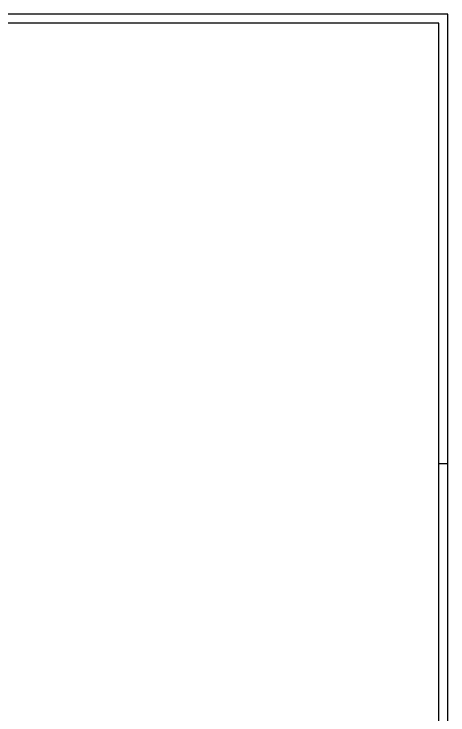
# Model space of a CAD drawing. Extents: x -21 to 93, y -36 to 68.
# Drawn here: x 57.03 to 68.95, y 22.8 to 42.05 of the extents above; entities that cross this region are included whole.
import ezdxf

# ---------------------------------------------------------------- set-up
doc = ezdxf.new("R2010")
doc.units = 0
doc.header["$LTSCALE"] = 0.5
doc.linetypes.add('AUSGEZOGEN', pattern=[1000.01, 1000, 0.01])
doc.layers.add('RAHMEN', color=7, linetype='Continuous')

# ---------------------------------------------------------------- blocks, each defined once
blk = doc.blocks.new('A0-19-0')
at = {"layer": 'RAHMEN'}
for p, q in [((137.9, 84.1), (0, 84.1)), ((137.9, 0), (137.9, 84.1))]:
    blk.add_line(p, q, dxfattribs=at)
at = {"layer": 'RAHMEN', "color": 5}
for p, q in [((137.4, 83.6), (2, 83.6)), ((137.4, 0.5), (137.4, 83.6))]:
    blk.add_line(p, q, dxfattribs=at)
at = {"layer": 'RAHMEN', "color": 7}
blk.add_line((137.4, 59.4), (137.9, 59.4), dxfattribs=at)

msp = doc.modelspace()

# ---------------------------------------------------------------- block references
at = {"layer": 'RAHMEN', "color": 7, "linetype": 'AUSGEZOGEN', "xscale": 0.5, "yscale": 0.5, "zscale": 0.5}
msp.add_blockref('A0-19-0', (0, 0), dxfattribs=at)

doc.saveas('drawing.dxf')
